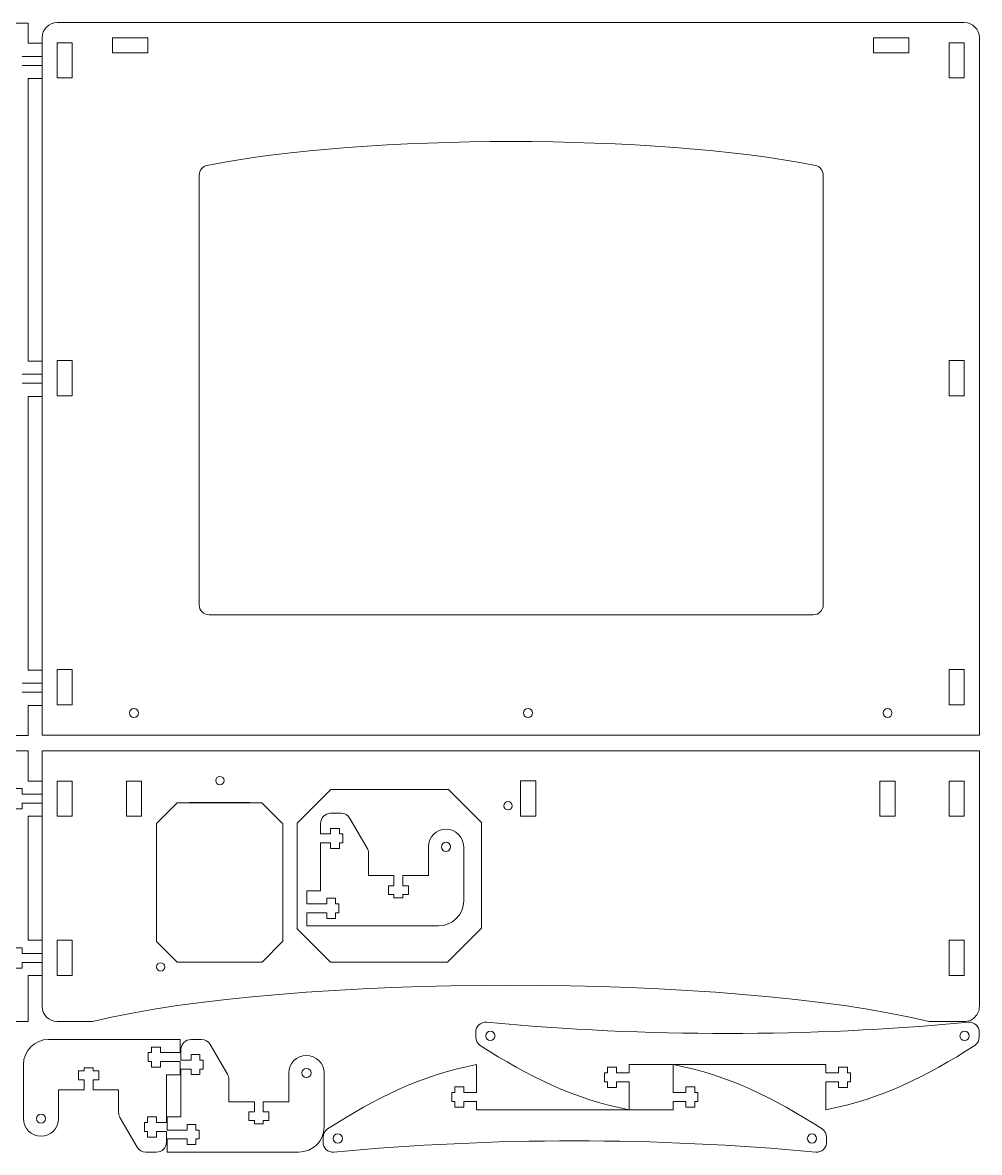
# Model space of a CAD drawing. Header units: inches. Extents: x -959 to 461, y -102 to 704.
# Drawn here: x 66.2 to 446.3, y -101.6 to 347.1 of the extents above; entities that cross this region are included whole.
import ezdxf

# ---------------------------------------------------------------- set-up
doc = ezdxf.new("R2010")
doc.units = ezdxf.units.IN
doc.header["$MEASUREMENT"] = 0
doc.layers.add('Layer 1', color=7, linetype='Continuous')

msp = doc.modelspace()

# ---------------------------------------------------------------- linework, layer by layer
at = {"layer": 'Layer 1', "color": 7, "lineweight": 18}
for points in [[(66.04, 333.64), (73.97, 333.64), (73.97, 338.87), (68.47, 338.87), (68.47, 346.87), (-219.53, 346.87)], [(115.97, 341.09), (101.97, 341.09), (101.97, 335.09), (115.97, 335.09), (115.97, 341.09)], [(418.27, 335.09), (418.27, 341.09), (404.27, 341.09), (404.27, 335.09), (418.27, 335.09)], [(79.97, 325.09), (85.97, 325.09), (85.97, 339.09), (79.97, 339.09), (79.97, 325.09)], [(434.27, 325.09), (440.27, 325.09), (440.27, 339.09), (434.27, 339.09), (434.27, 325.09)], [(66.04, 207.41), (73.97, 207.41), (73.97, 212.63), (68.47, 212.63), (68.47, 324.87), (73.97, 324.87), (73.97, 330.09), (66.04, 330.09)], [(79.97, 198.85), (85.97, 198.85), (85.97, 212.85), (79.97, 212.85), (79.97, 198.85)], [(440.27, 212.85), (434.27, 212.85), (434.27, 198.85), (440.27, 198.85), (440.27, 212.85)], [(66.04, 84.66), (73.97, 84.66), (73.97, 89.89), (68.47, 89.89), (68.47, 198.63), (73.97, 198.63), (73.97, 203.85), (66.04, 203.85)], [(79.97, 76.11), (85.97, 76.11), (85.97, 90.11), (79.97, 90.11), (79.97, 76.11)], [(434.27, 76.11), (434.27, 90.11), (440.27, 90.11), (440.27, 76.11), (434.27, 76.11)], [(-219.53, 63.89), (68.47, 63.89), (68.47, 75.89), (73.97, 75.89), (73.97, 81.11), (66.04, 81.11)], [(85.97, 45.85), (85.97, 31.85), (79.97, 31.85), (79.97, 45.85), (85.97, 45.85)], [(107.47, 31.85), (107.47, 45.85), (113.47, 45.85), (113.47, 31.85), (107.47, 31.85)], [(264.05, 31.91), (264.05, 45.91), (270.05, 45.91), (270.05, 31.91), (264.05, 31.91)], [(406.77, 31.85), (412.77, 31.85), (412.77, 45.85), (406.77, 45.85), (406.77, 31.85)], [(434.27, 31.85), (434.27, 45.85), (440.27, 45.85), (440.27, 31.85), (434.27, 31.85)], [(188.67, 42.51), (175.31, 29.15)], [(188.67, 42.51), (235.28, 42.51)], [(235.28, 42.64), (248.64, 29.28)], [(119.49, 29.08), (127.59, 37.18)], [(161.3, 37.22), (127.59, 37.22)], [(127.82, 37.07), (127.82, 37.07)], [(156.43, 37.28), (132.55, 37.28)], [(161.19, 37.12), (161.19, 37.12)], [(169.39, 29.13), (161.3, 37.23)], [(119.39, -12.98), (119.39, 29.08)], [(169.58, -13.16), (169.58, 29.13)], [(175.26, 29.21), (175.26, -12.78)], [(248.49, -12.6), (248.49, 29.4)], [(119.39, 24.31), (119.39, -17.98)], [(169.58, 24.13), (169.58, -17.93)], [(188.5, -26.14), (175.14, -12.78)], [(235.11, -26.01), (248.47, -12.65)], [(79.97, -31.4), (85.97, -31.4), (85.97, -17.4), (79.97, -17.4), (79.97, -31.4)], [(169.48, -17.93), (161.39, -26.03)], [(434.27, -31.4), (434.27, -17.4), (440.27, -17.4), (440.27, -31.4), (434.27, -31.4)], [(119.58, -17.98), (127.68, -26.08)], [(127.68, -26.07), (161.39, -26.07)], [(127.78, -25.97), (127.78, -25.97)], [(161.16, -25.92), (161.16, -25.92)], [(188.5, -26.14), (235.18, -26.14)]]:
    msp.add_lwpolyline(points, dxfattribs=at)
for points, knots in [([(73.97, 341.09), (73.97, 341.09), (73.97, 64.11), (73.97, 64.11), (73.97, 64.11), (446.27, 64.11), (446.27, 64.11), (446.27, 64.11), (446.27, 341.09), (446.27, 341.09), (446.27, 344.4), (443.58, 347.09), (440.27, 347.09), (440.27, 347.09), (79.97, 347.09), (79.97, 347.09), (76.66, 347.09), (73.97, 344.4), (73.97, 341.09)], [0, 0, 0, 0, 1, 1, 1, 2, 2, 2, 3, 3, 3, 4, 4, 4, 5, 5, 5, 6, 6, 6, 6]), ([(136.37, 115.86), (136.37, 113.65), (138.16, 111.86), (140.37, 111.86), (140.37, 111.86), (380.24, 111.86), (380.24, 111.86), (381.3, 111.86), (382.32, 112.28), (383.07, 113.03), (383.82, 113.78), (384.24, 114.8), (384.24, 115.86), (384.24, 115.86), (384.24, 286.46), (384.24, 286.46), (384.24, 288.37), (382.89, 290.02), (381.02, 290.39), (317.12, 302.99), (203.5, 302.99), (139.6, 290.39), (137.72, 290.02), (136.37, 288.37), (136.37, 286.46), (136.37, 286.46), (136.37, 115.86), (136.37, 115.86)], [0, 0, 0, 0, 1, 1, 1, 2, 2, 2, 3, 3, 3, 4, 4, 4, 5, 5, 5, 6, 6, 6, 7, 7, 7, 8, 8, 8, 9, 9, 9, 9]), ([(110.47, 74.67), (109.49, 74.67), (108.69, 73.87), (108.69, 72.89), (108.69, 71.91), (109.49, 71.11), (110.47, 71.11), (111.45, 71.11), (112.25, 71.91), (112.25, 72.89), (112.25, 73.87), (111.45, 74.67), (110.47, 74.67)], [0, 0, 0, 0, 1, 1, 1, 2, 2, 2, 3, 3, 3, 4, 4, 4, 4]), ([(267, 74.67), (266.01, 74.67), (265.22, 73.87), (265.22, 72.89), (265.22, 71.91), (266.01, 71.11), (267, 71.11), (267.98, 71.11), (268.77, 71.91), (268.77, 72.89), (268.77, 73.87), (267.98, 74.67), (267, 74.67)], [0, 0, 0, 0, 1, 1, 1, 2, 2, 2, 3, 3, 3, 4, 4, 4, 4]), ([(409.77, 74.67), (408.79, 74.67), (407.99, 73.87), (407.99, 72.89), (407.99, 71.91), (408.79, 71.11), (409.77, 71.11), (410.75, 71.11), (411.55, 71.91), (411.55, 72.89), (411.55, 73.87), (410.75, 74.67), (409.77, 74.67)], [0, 0, 0, 0, 1, 1, 1, 2, 2, 2, 3, 3, 3, 4, 4, 4, 4]), ([(-224.86, -31.41), (-224.86, -31.41), (-219.36, -31.41), (-219.36, -31.41), (-219.36, -31.41), (-219.36, -49.66), (-219.36, -49.66), (-219.36, -49.66), (-207.36, -49.66), (-207.36, -49.66), (-164.84, -30.16), (13.97, -30.16), (56.48, -49.66), (56.48, -49.66), (68.48, -49.66), (68.48, -49.66), (68.48, -49.66), (68.48, -31.41), (68.48, -31.41), (68.48, -31.41), (73.98, -31.41), (73.98, -31.41), (73.98, -31.41), (73.98, -26.19), (73.98, -26.19), (73.98, -26.19), (66.05, -26.19), (66.05, -26.19), (66.05, -26.19), (66.05, -28.41), (66.05, -28.41), (66.05, -28.41), (62.56, -28.41), (62.56, -28.41), (62.56, -28.41), (62.56, -26.19), (62.56, -26.19), (62.56, -26.19), (61.27, -26.19), (61.27, -26.19), (61.27, -26.19), (61.27, -22.63), (61.27, -22.63), (61.27, -22.63), (62.56, -22.63), (62.56, -22.63), (62.56, -22.63), (62.56, -20.41), (62.56, -20.41), (62.56, -20.41), (66.05, -20.41), (66.05, -20.41), (66.05, -20.41), (66.05, -22.63), (66.05, -22.63), (66.05, -22.63), (73.98, -22.63), (73.98, -22.63), (73.98, -22.63), (73.98, -17.41), (73.98, -17.41), (73.98, -17.41), (68.48, -17.41), (68.48, -17.41), (68.48, -17.41), (68.48, 31.84), (68.48, 31.84), (68.48, 31.84), (73.98, 31.84), (73.98, 31.84), (73.98, 31.84), (73.98, 37.07), (73.98, 37.07), (73.98, 37.07), (66.05, 37.07), (66.05, 37.07), (66.05, 37.07), (66.05, 34.84), (66.05, 34.84), (66.05, 34.84), (62.56, 34.84), (62.56, 34.84), (62.56, 34.84), (62.56, 37.07), (62.56, 37.07), (62.56, 37.07), (61.27, 37.07), (61.27, 37.07), (61.27, 37.07), (61.27, 40.62), (61.27, 40.62), (61.27, 40.62), (62.56, 40.62), (62.56, 40.62), (62.56, 40.62), (62.56, 42.84), (62.56, 42.84), (62.56, 42.84), (66.05, 42.84), (66.05, 42.84), (66.05, 42.84), (66.05, 40.62), (66.05, 40.62), (66.05, 40.62), (73.98, 40.62), (73.98, 40.62), (73.98, 40.62), (73.98, 45.84), (73.98, 45.84), (73.98, 45.84), (68.48, 45.84), (68.48, 45.84), (68.48, 45.84), (68.48, 57.84), (68.48, 57.84), (68.48, 57.84), (-219.36, 57.84), (-219.36, 57.84), (-219.36, 57.84), (-219.36, 45.84), (-219.36, 45.84), (-219.36, 45.84), (-224.86, 45.84), (-224.86, 45.84), (-224.86, 45.84), (-224.86, 40.62), (-224.86, 40.62), (-224.86, 40.62), (-216.93, 40.62), (-216.93, 40.62), (-216.93, 40.62), (-216.93, 42.84), (-216.93, 42.84), (-216.93, 42.84), (-213.44, 42.84), (-213.44, 42.84), (-213.44, 42.84), (-213.44, 40.62), (-213.44, 40.62), (-213.44, 40.62), (-212.15, 40.62), (-212.15, 40.62), (-212.15, 40.62), (-212.15, 37.07), (-212.15, 37.07), (-212.15, 37.07), (-213.44, 37.07), (-213.44, 37.07), (-213.44, 37.07), (-213.44, 34.84), (-213.44, 34.84), (-213.44, 34.84), (-216.93, 34.84), (-216.93, 34.84), (-216.93, 34.84), (-216.93, 37.07), (-216.93, 37.07), (-216.93, 37.07), (-224.86, 37.07), (-224.86, 37.07), (-224.86, 37.07), (-224.86, 31.84), (-224.86, 31.84), (-224.86, 31.84), (-219.36, 31.84), (-219.36, 31.84), (-219.36, 31.84), (-219.36, -17.41), (-219.36, -17.41), (-219.36, -17.41), (-224.86, -17.41), (-224.86, -17.41), (-224.86, -17.41), (-224.86, -22.63), (-224.86, -22.63), (-224.86, -22.63), (-216.93, -22.63), (-216.93, -22.63), (-216.93, -22.63), (-216.93, -20.41), (-216.93, -20.41), (-216.93, -20.41), (-213.44, -20.41), (-213.44, -20.41), (-213.44, -20.41), (-213.44, -22.63), (-213.44, -22.63), (-213.44, -22.63), (-212.15, -22.63), (-212.15, -22.63), (-212.15, -22.63), (-212.15, -26.19), (-212.15, -26.19), (-212.15, -26.19), (-213.44, -26.19), (-213.44, -26.19), (-213.44, -26.19), (-213.44, -28.41), (-213.44, -28.41), (-213.44, -28.41), (-216.93, -28.41), (-216.93, -28.41), (-216.93, -28.41), (-216.93, -26.19), (-216.93, -26.19), (-216.93, -26.19), (-224.86, -26.19), (-224.86, -26.19), (-224.86, -26.19), (-224.86, -31.41), (-224.86, -31.41)], [0, 0, 0, 0, 1, 1, 1, 2, 2, 2, 3, 3, 3, 4, 4, 4, 5, 5, 5, 6, 6, 6, 7, 7, 7, 8, 8, 8, 9, 9, 9, 10, 10, 10, 11, 11, 11, 12, 12, 12, 13, 13, 13, 14, 14, 14, 15, 15, 15, 16, 16, 16, 17, 17, 17, 18, 18, 18, 19, 19, 19, 20, 20, 20, 21, 21, 21, 22, 22, 22, 23, 23, 23, 24, 24, 24, 25, 25, 25, 26, 26, 26, 27, 27, 27, 28, 28, 28, 29, 29, 29, 30, 30, 30, 31, 31, 31, 32, 32, 32, 33, 33, 33, 34, 34, 34, 35, 35, 35, 36, 36, 36, 37, 37, 37, 38, 38, 38, 39, 39, 39, 40, 40, 40, 41, 41, 41, 42, 42, 42, 43, 43, 43, 44, 44, 44, 45, 45, 45, 46, 46, 46, 47, 47, 47, 48, 48, 48, 49, 49, 49, 50, 50, 50, 51, 51, 51, 52, 52, 52, 53, 53, 53, 54, 54, 54, 55, 55, 55, 56, 56, 56, 57, 57, 57, 58, 58, 58, 59, 59, 59, 60, 60, 60, 61, 61, 61, 62, 62, 62, 63, 63, 63, 64, 64, 64, 65, 65, 65, 66, 66, 66, 67, 67, 67, 68, 68, 68, 69, 69, 69, 70, 70, 70, 70]), ([(73.97, -43.65), (73.97, -43.65), (73.97, 57.85), (73.97, 57.85), (73.97, 57.85), (446.27, 57.85), (446.27, 57.85), (446.27, 57.85), (446.27, -43.65), (446.27, -43.65), (446.27, -45.24), (445.64, -46.77), (444.51, -47.89), (443.39, -49.02), (441.86, -49.65), (440.27, -49.65), (440.27, -49.65), (426.27, -49.65), (426.27, -49.65), (347.81, -30.48), (172.44, -30.48), (93.97, -49.65), (93.97, -49.65), (79.97, -49.65), (79.97, -49.65), (76.66, -49.65), (73.97, -46.96), (73.97, -43.65)], [0, 0, 0, 0, 1, 1, 1, 2, 2, 2, 3, 3, 3, 4, 4, 4, 5, 5, 5, 6, 6, 6, 7, 7, 7, 8, 8, 8, 9, 9, 9, 9]), ([(144.6, 47.68), (143.69, 47.68), (142.95, 46.94), (142.95, 46.03), (142.95, 45.12), (143.69, 44.38), (144.6, 44.38), (145.51, 44.38), (146.25, 45.12), (146.25, 46.03), (146.25, 46.94), (145.51, 47.68), (144.6, 47.68)], [0, 0, 0, 0, 1, 1, 1, 2, 2, 2, 3, 3, 3, 4, 4, 4, 4]), ([(259.05, 37.68), (258.14, 37.68), (257.4, 36.94), (257.4, 36.03), (257.4, 35.12), (258.14, 34.38), (259.05, 34.38), (259.96, 34.38), (260.7, 35.12), (260.7, 36.03), (260.7, 36.94), (259.96, 37.68), (259.05, 37.68)], [0, 0, 0, 0, 1, 1, 1, 2, 2, 2, 3, 3, 3, 4, 4, 4, 4]), ([(121.05, -26.32), (120.14, -26.32), (119.4, -27.06), (119.4, -27.97), (119.4, -28.88), (120.14, -29.62), (121.05, -29.62), (121.96, -29.62), (122.7, -28.88), (122.7, -27.97), (122.7, -27.06), (121.96, -26.32), (121.05, -26.32)], [0, 0, 0, 0, 1, 1, 1, 2, 2, 2, 3, 3, 3, 4, 4, 4, 4]), ([(250.46, -49.94), (314.67, -55.92), (378.16, -55.92), (441.96, -49.94), (443.06, -49.84), (444.15, -50.26), (444.95, -51.02), (445.76, -51.77), (446.21, -52.83), (446.21, -53.93), (446.21, -53.93), (446.21, -55.78), (446.21, -55.78), (446.21, -57.13), (445.53, -58.39), (444.39, -59.13), (425.2, -71.59), (407.68, -80.28), (385.24, -84.74), (385.24, -84.74), (385.24, -73.6), (385.24, -73.6), (385.24, -73.6), (390.35, -73.6), (390.35, -73.6), (390.35, -73.6), (390.35, -75.82), (390.35, -75.82), (390.35, -75.82), (393.83, -75.82), (393.83, -75.82), (393.83, -75.82), (393.83, -73.6), (393.83, -73.6), (393.83, -73.6), (395.12, -73.6), (395.12, -73.6), (395.12, -73.6), (395.12, -70.04), (395.12, -70.04), (395.12, -70.04), (393.83, -70.04), (393.83, -70.04), (393.83, -70.04), (393.83, -67.82), (393.83, -67.82), (393.83, -67.82), (390.35, -67.82), (390.35, -67.82), (390.35, -67.82), (390.35, -70.04), (390.35, -70.04), (390.35, -70.04), (385.24, -70.04), (385.24, -70.04), (385.24, -70.04), (385.24, -66.74), (385.24, -66.74), (385.24, -66.74), (307.19, -66.74), (307.19, -66.74), (307.19, -66.74), (307.19, -70.04), (307.19, -70.04), (307.19, -70.04), (302.08, -70.04), (302.08, -70.04), (302.08, -70.04), (302.08, -67.82), (302.08, -67.82), (302.08, -67.82), (298.59, -67.82), (298.59, -67.82), (298.59, -67.82), (298.59, -70.04), (298.59, -70.04), (298.59, -70.04), (297.3, -70.04), (297.3, -70.04), (297.3, -70.04), (297.3, -73.6), (297.3, -73.6), (297.3, -73.6), (298.59, -73.6), (298.59, -73.6), (298.59, -73.6), (298.59, -75.82), (298.59, -75.82), (298.59, -75.82), (302.08, -75.82), (302.08, -75.82), (302.08, -75.82), (302.08, -73.6), (302.08, -73.6), (302.08, -73.6), (307.19, -73.6), (307.19, -73.6), (307.19, -73.6), (307.19, -84.74), (307.19, -84.74), (284.74, -80.28), (267.23, -71.59), (248.03, -59.13), (246.9, -58.39), (246.21, -57.13), (246.21, -55.78), (246.21, -55.78), (246.21, -53.93), (246.21, -53.93), (246.21, -52.83), (246.67, -51.77), (247.47, -51.02), (248.28, -50.26), (249.36, -49.87), (250.46, -49.94)], [0, 0, 0, 0, 1, 1, 1, 2, 2, 2, 3, 3, 3, 4, 4, 4, 5, 5, 5, 6, 6, 6, 7, 7, 7, 8, 8, 8, 9, 9, 9, 10, 10, 10, 11, 11, 11, 12, 12, 12, 13, 13, 13, 14, 14, 14, 15, 15, 15, 16, 16, 16, 17, 17, 17, 18, 18, 18, 19, 19, 19, 20, 20, 20, 21, 21, 21, 22, 22, 22, 23, 23, 23, 24, 24, 24, 25, 25, 25, 26, 26, 26, 27, 27, 27, 28, 28, 28, 29, 29, 29, 30, 30, 30, 31, 31, 31, 32, 32, 32, 33, 33, 33, 34, 34, 34, 35, 35, 35, 36, 36, 36, 37, 37, 37, 38, 38, 38, 38]), ([(253.87, -55.38), (253.87, -56.39), (253.05, -57.2), (252.04, -57.2), (251.03, -57.2), (250.21, -56.39), (250.21, -55.38), (250.21, -54.36), (251.03, -53.55), (252.04, -53.55), (253.05, -53.55), (253.87, -54.36), (253.87, -55.38)], [0, 0, 0, 0, 1, 1, 1, 2, 2, 2, 3, 3, 3, 4, 4, 4, 4]), ([(442.21, -55.38), (442.21, -56.39), (441.39, -57.2), (440.38, -57.2), (439.37, -57.2), (438.56, -56.39), (438.56, -55.38), (438.56, -54.36), (439.37, -53.55), (440.38, -53.55), (441.39, -53.55), (442.21, -54.36), (442.21, -55.38)], [0, 0, 0, 0, 1, 1, 1, 2, 2, 2, 3, 3, 3, 4, 4, 4, 4]), ([(381.33, -101.54), (317.12, -95.57), (253.63, -95.57), (189.83, -101.54), (188.73, -101.65), (187.65, -101.22), (186.84, -100.47), (186.04, -99.71), (185.58, -98.66), (185.58, -97.55), (185.58, -97.55), (185.58, -95.71), (185.58, -95.71), (185.58, -94.35), (186.27, -93.09), (187.4, -92.35), (206.6, -79.9), (224.11, -71.2), (246.55, -66.74), (246.55, -66.74), (246.55, -77.88), (246.55, -77.88), (246.55, -77.88), (241.44, -77.88), (241.44, -77.88), (241.44, -77.88), (241.44, -75.66), (241.44, -75.66), (241.44, -75.66), (237.96, -75.66), (237.96, -75.66), (237.96, -75.66), (237.96, -77.88), (237.96, -77.88), (237.96, -77.88), (236.67, -77.88), (236.67, -77.88), (236.67, -77.88), (236.67, -81.44), (236.67, -81.44), (236.67, -81.44), (237.96, -81.44), (237.96, -81.44), (237.96, -81.44), (237.96, -83.66), (237.96, -83.66), (237.96, -83.66), (241.44, -83.66), (241.44, -83.66), (241.44, -83.66), (241.44, -81.44), (241.44, -81.44), (241.44, -81.44), (246.55, -81.44), (246.55, -81.44), (246.55, -81.44), (246.55, -84.74), (246.55, -84.74), (246.55, -84.74), (324.6, -84.74), (324.6, -84.74), (324.6, -84.74), (324.6, -81.44), (324.6, -81.44), (324.6, -81.44), (329.71, -81.44), (329.71, -81.44), (329.71, -81.44), (329.71, -83.66), (329.71, -83.66), (329.71, -83.66), (333.2, -83.66), (333.2, -83.66), (333.2, -83.66), (333.2, -81.44), (333.2, -81.44), (333.2, -81.44), (334.49, -81.44), (334.49, -81.44), (334.49, -81.44), (334.49, -77.88), (334.49, -77.88), (334.49, -77.88), (333.2, -77.88), (333.2, -77.88), (333.2, -77.88), (333.2, -75.66), (333.2, -75.66), (333.2, -75.66), (329.71, -75.66), (329.71, -75.66), (329.71, -75.66), (329.71, -77.88), (329.71, -77.88), (329.71, -77.88), (324.6, -77.88), (324.6, -77.88), (324.6, -77.88), (324.6, -66.74), (324.6, -66.74), (347.05, -71.2), (364.56, -79.9), (383.76, -92.35), (384.89, -93.09), (385.58, -94.35), (385.58, -95.71), (385.58, -95.71), (385.58, -97.55), (385.58, -97.55), (385.58, -98.66), (385.12, -99.71), (384.32, -100.47), (383.51, -101.22), (382.43, -101.61), (381.33, -101.54)], [0, 0, 0, 0, 1, 1, 1, 2, 2, 2, 3, 3, 3, 4, 4, 4, 5, 5, 5, 6, 6, 6, 7, 7, 7, 8, 8, 8, 9, 9, 9, 10, 10, 10, 11, 11, 11, 12, 12, 12, 13, 13, 13, 14, 14, 14, 15, 15, 15, 16, 16, 16, 17, 17, 17, 18, 18, 18, 19, 19, 19, 20, 20, 20, 21, 21, 21, 22, 22, 22, 23, 23, 23, 24, 24, 24, 25, 25, 25, 26, 26, 26, 27, 27, 27, 28, 28, 28, 29, 29, 29, 30, 30, 30, 31, 31, 31, 32, 32, 32, 33, 33, 33, 34, 34, 34, 35, 35, 35, 36, 36, 36, 37, 37, 37, 38, 38, 38, 38]), ([(189.58, -96.11), (189.58, -95.1), (190.4, -94.28), (191.41, -94.28), (192.42, -94.28), (193.24, -95.1), (193.24, -96.11), (193.24, -97.12), (192.42, -97.94), (191.41, -97.94), (190.4, -97.94), (189.58, -97.12), (189.58, -96.11)], [0, 0, 0, 0, 1, 1, 1, 2, 2, 2, 3, 3, 3, 4, 4, 4, 4]), ([(377.92, -96.11), (377.92, -95.1), (378.74, -94.28), (379.75, -94.28), (380.76, -94.28), (381.58, -95.1), (381.58, -96.11), (381.58, -97.12), (380.76, -97.94), (379.75, -97.94), (378.74, -97.94), (377.92, -97.12), (377.92, -96.11)], [0, 0, 0, 0, 1, 1, 1, 2, 2, 2, 3, 3, 3, 4, 4, 4, 4])]:
    msp.add_open_spline(points, degree=3, knots=knots, dxfattribs=at)
at = {"layer": 'Layer 1', "color": 7, "lineweight": 9}
for points, knots in [([(179.09, -11.71), (179.09, -11.71), (179.09, -6.49), (179.09, -6.49), (179.09, -6.49), (187.03, -6.49), (187.03, -6.49), (187.03, -6.49), (187.03, -8.71), (187.03, -8.71), (187.03, -8.71), (190.51, -8.71), (190.51, -8.71), (190.51, -8.71), (190.51, -6.49), (190.51, -6.49), (190.51, -6.49), (191.8, -6.49), (191.8, -6.49), (191.8, -6.49), (191.8, -2.94), (191.8, -2.94), (191.8, -2.94), (190.51, -2.94), (190.51, -2.94), (190.51, -2.94), (190.51, -0.72), (190.51, -0.72), (190.51, -0.72), (187.03, -0.72), (187.03, -0.72), (187.03, -0.72), (187.03, -2.94), (187.03, -2.94), (187.03, -2.94), (179.09, -2.94), (179.09, -2.94), (179.09, -2.94), (179.09, 2.28), (179.09, 2.28), (179.09, 2.28), (184.59, 2.28), (184.59, 2.28), (184.59, 2.28), (184.59, 21.28), (184.59, 21.28), (184.59, 21.28), (188.59, 21.28), (188.59, 21.28), (188.59, 21.28), (188.59, 19.06), (188.59, 19.06), (188.59, 19.06), (192.08, 19.06), (192.08, 19.06), (192.08, 19.06), (192.08, 21.28), (192.08, 21.28), (192.08, 21.28), (193.37, 21.28), (193.37, 21.28), (193.37, 21.28), (193.37, 24.84), (193.37, 24.84), (193.37, 24.84), (192.08, 24.84), (192.08, 24.84), (192.08, 24.84), (192.08, 27.06), (192.08, 27.06), (192.08, 27.06), (188.59, 27.06), (188.59, 27.06), (188.59, 27.06), (188.59, 24.84), (188.59, 24.84), (188.59, 24.84), (184.59, 24.84), (184.59, 24.84), (184.59, 24.84), (184.59, 29.03), (184.59, 29.03), (184.59, 31.24), (186.38, 33.03), (188.59, 33.03), (188.59, 33.03), (192.77, 33.03), (192.77, 33.03), (194.2, 33.03), (195.52, 32.27), (196.23, 31.03), (196.23, 31.03), (203.06, 19.21), (203.06, 19.21), (203.41, 18.6), (203.59, 17.91), (203.59, 17.21), (203.59, 17.21), (203.59, 8.28), (203.59, 8.28), (203.59, 8.28), (213.73, 8.28), (213.73, 8.28), (213.73, 8.28), (213.73, 4.28), (213.73, 4.28), (213.73, 4.28), (211.51, 4.28), (211.51, 4.28), (211.51, 4.28), (211.51, 0.8), (211.51, 0.8), (211.51, 0.8), (213.73, 0.8), (213.73, 0.8), (213.73, 0.8), (213.73, -0.49), (213.73, -0.49), (213.73, -0.49), (217.29, -0.49), (217.29, -0.49), (217.29, -0.49), (217.29, 0.8), (217.29, 0.8), (217.29, 0.8), (219.51, 0.8), (219.51, 0.8), (219.51, 0.8), (219.51, 4.28), (219.51, 4.28), (219.51, 4.28), (217.29, 4.28), (217.29, 4.28), (217.29, 4.28), (217.29, 8.28), (217.29, 8.28), (217.29, 8.28), (227.42, 8.28), (227.42, 8.28), (227.42, 8.28), (227.42, 19.73), (227.42, 19.73), (227.42, 23.59), (230.56, 26.73), (234.42, 26.73), (238.29, 26.73), (241.42, 23.59), (241.42, 19.73), (241.42, 19.73), (241.42, -1.71), (241.42, -1.71), (241.42, -7.24), (236.94, -11.71), (231.42, -11.71), (231.42, -11.71), (179.09, -11.71), (179.09, -11.71)], [0, 0, 0, 0, 1, 1, 1, 2, 2, 2, 3, 3, 3, 4, 4, 4, 5, 5, 5, 6, 6, 6, 7, 7, 7, 8, 8, 8, 9, 9, 9, 10, 10, 10, 11, 11, 11, 12, 12, 12, 13, 13, 13, 14, 14, 14, 15, 15, 15, 16, 16, 16, 17, 17, 17, 18, 18, 18, 19, 19, 19, 20, 20, 20, 21, 21, 21, 22, 22, 22, 23, 23, 23, 24, 24, 24, 25, 25, 25, 26, 26, 26, 27, 27, 27, 28, 28, 28, 29, 29, 29, 30, 30, 30, 31, 31, 31, 32, 32, 32, 33, 33, 33, 34, 34, 34, 35, 35, 35, 36, 36, 36, 37, 37, 37, 38, 38, 38, 39, 39, 39, 40, 40, 40, 41, 41, 41, 42, 42, 42, 43, 43, 43, 44, 44, 44, 45, 45, 45, 46, 46, 46, 47, 47, 47, 48, 48, 48, 49, 49, 49, 50, 50, 50, 51, 51, 51, 52, 52, 52, 52]), ([(234.42, 21.55), (235.43, 21.55), (236.25, 20.74), (236.25, 19.73), (236.25, 18.72), (235.43, 17.9), (234.42, 17.9), (233.41, 17.9), (232.59, 18.72), (232.59, 19.73), (232.59, 20.74), (233.41, 21.55), (234.42, 21.55)], [0, 0, 0, 0, 1, 1, 1, 2, 2, 2, 3, 3, 3, 4, 4, 4, 4]), ([(128.87, -56.8), (128.87, -56.8), (128.87, -62.02), (128.87, -62.02), (128.87, -62.02), (120.94, -62.02), (120.94, -62.02), (120.94, -62.02), (120.94, -59.8), (120.94, -59.8), (120.94, -59.8), (117.45, -59.8), (117.45, -59.8), (117.45, -59.8), (117.45, -62.02), (117.45, -62.02), (117.45, -62.02), (116.16, -62.02), (116.16, -62.02), (116.16, -62.02), (116.16, -65.57), (116.16, -65.57), (116.16, -65.57), (117.45, -65.57), (117.45, -65.57), (117.45, -65.57), (117.45, -67.8), (117.45, -67.8), (117.45, -67.8), (120.94, -67.8), (120.94, -67.8), (120.94, -67.8), (120.94, -65.57), (120.94, -65.57), (120.94, -65.57), (128.87, -65.57), (128.87, -65.57), (128.87, -65.57), (128.87, -70.8), (128.87, -70.8), (128.87, -70.8), (123.37, -70.8), (123.37, -70.8), (123.37, -70.8), (123.37, -89.79), (123.37, -89.79), (123.37, -89.79), (119.37, -89.79), (119.37, -89.79), (119.37, -89.79), (119.37, -87.57), (119.37, -87.57), (119.37, -87.57), (115.88, -87.57), (115.88, -87.57), (115.88, -87.57), (115.88, -89.79), (115.88, -89.79), (115.88, -89.79), (114.6, -89.79), (114.6, -89.79), (114.6, -89.79), (114.6, -93.35), (114.6, -93.35), (114.6, -93.35), (115.88, -93.35), (115.88, -93.35), (115.88, -93.35), (115.88, -95.57), (115.88, -95.57), (115.88, -95.57), (119.37, -95.57), (119.37, -95.57), (119.37, -95.57), (119.37, -93.35), (119.37, -93.35), (119.37, -93.35), (123.37, -93.35), (123.37, -93.35), (123.37, -93.35), (123.37, -97.54), (123.37, -97.54), (123.37, -99.75), (121.58, -101.54), (119.37, -101.54), (119.37, -101.54), (115.19, -101.54), (115.19, -101.54), (113.77, -101.54), (112.45, -100.78), (111.73, -99.55), (111.73, -99.55), (104.91, -87.72), (104.91, -87.72), (104.55, -87.12), (104.37, -86.43), (104.37, -85.72), (104.37, -85.72), (104.37, -76.8), (104.37, -76.8), (104.37, -76.8), (94.23, -76.8), (94.23, -76.8), (94.23, -76.8), (94.23, -72.8), (94.23, -72.8), (94.23, -72.8), (96.46, -72.8), (96.46, -72.8), (96.46, -72.8), (96.46, -69.31), (96.46, -69.31), (96.46, -69.31), (94.23, -69.31), (94.23, -69.31), (94.23, -69.31), (94.23, -68.02), (94.23, -68.02), (94.23, -68.02), (90.68, -68.02), (90.68, -68.02), (90.68, -68.02), (90.68, -69.31), (90.68, -69.31), (90.68, -69.31), (88.46, -69.31), (88.46, -69.31), (88.46, -69.31), (88.46, -72.8), (88.46, -72.8), (88.46, -72.8), (90.68, -72.8), (90.68, -72.8), (90.68, -72.8), (90.68, -76.8), (90.68, -76.8), (90.68, -76.8), (80.54, -76.8), (80.54, -76.8), (80.54, -76.8), (80.54, -88.24), (80.54, -88.24), (80.54, -92.1), (77.41, -95.24), (73.54, -95.24), (69.68, -95.24), (66.54, -92.1), (66.54, -88.24), (66.54, -88.24), (66.54, -66.8), (66.54, -66.8), (66.54, -61.27), (71.02, -56.8), (76.54, -56.8), (76.54, -56.8), (128.87, -56.8), (128.87, -56.8)], [0, 0, 0, 0, 1, 1, 1, 2, 2, 2, 3, 3, 3, 4, 4, 4, 5, 5, 5, 6, 6, 6, 7, 7, 7, 8, 8, 8, 9, 9, 9, 10, 10, 10, 11, 11, 11, 12, 12, 12, 13, 13, 13, 14, 14, 14, 15, 15, 15, 16, 16, 16, 17, 17, 17, 18, 18, 18, 19, 19, 19, 20, 20, 20, 21, 21, 21, 22, 22, 22, 23, 23, 23, 24, 24, 24, 25, 25, 25, 26, 26, 26, 27, 27, 27, 28, 28, 28, 29, 29, 29, 30, 30, 30, 31, 31, 31, 32, 32, 32, 33, 33, 33, 34, 34, 34, 35, 35, 35, 36, 36, 36, 37, 37, 37, 38, 38, 38, 39, 39, 39, 40, 40, 40, 41, 41, 41, 42, 42, 42, 43, 43, 43, 44, 44, 44, 45, 45, 45, 46, 46, 46, 47, 47, 47, 48, 48, 48, 49, 49, 49, 50, 50, 50, 51, 51, 51, 52, 52, 52, 52]), ([(123.64, -101.54), (123.64, -101.54), (123.64, -96.32), (123.64, -96.32), (123.64, -96.32), (131.57, -96.32), (131.57, -96.32), (131.57, -96.32), (131.57, -98.55), (131.57, -98.55), (131.57, -98.55), (135.06, -98.55), (135.06, -98.55), (135.06, -98.55), (135.06, -96.32), (135.06, -96.32), (135.06, -96.32), (136.35, -96.32), (136.35, -96.32), (136.35, -96.32), (136.35, -92.77), (136.35, -92.77), (136.35, -92.77), (135.06, -92.77), (135.06, -92.77), (135.06, -92.77), (135.06, -90.55), (135.06, -90.55), (135.06, -90.55), (131.57, -90.55), (131.57, -90.55), (131.57, -90.55), (131.57, -92.77), (131.57, -92.77), (131.57, -92.77), (123.64, -92.77), (123.64, -92.77), (123.64, -92.77), (123.64, -87.55), (123.64, -87.55), (123.64, -87.55), (129.14, -87.55), (129.14, -87.55), (129.14, -87.55), (129.14, -68.55), (129.14, -68.55), (129.14, -68.55), (133.14, -68.55), (133.14, -68.55), (133.14, -68.55), (133.14, -70.77), (133.14, -70.77), (133.14, -70.77), (136.62, -70.77), (136.62, -70.77), (136.62, -70.77), (136.62, -68.55), (136.62, -68.55), (136.62, -68.55), (137.91, -68.55), (137.91, -68.55), (137.91, -68.55), (137.91, -64.99), (137.91, -64.99), (137.91, -64.99), (136.62, -64.99), (136.62, -64.99), (136.62, -64.99), (136.62, -62.77), (136.62, -62.77), (136.62, -62.77), (133.14, -62.77), (133.14, -62.77), (133.14, -62.77), (133.14, -64.99), (133.14, -64.99), (133.14, -64.99), (129.14, -64.99), (129.14, -64.99), (129.14, -64.99), (129.14, -60.8), (129.14, -60.8), (129.14, -58.59), (130.93, -56.8), (133.14, -56.8), (133.14, -56.8), (137.31, -56.8), (137.31, -56.8), (138.74, -56.8), (140.06, -57.56), (140.78, -58.8), (140.78, -58.8), (147.6, -70.62), (147.6, -70.62), (147.96, -71.23), (148.14, -71.92), (148.14, -72.62), (148.14, -72.62), (148.14, -81.55), (148.14, -81.55), (148.14, -81.55), (158.28, -81.55), (158.28, -81.55), (158.28, -81.55), (158.28, -85.55), (158.28, -85.55), (158.28, -85.55), (156.05, -85.55), (156.05, -85.55), (156.05, -85.55), (156.05, -89.03), (156.05, -89.03), (156.05, -89.03), (158.28, -89.03), (158.28, -89.03), (158.28, -89.03), (158.28, -90.32), (158.28, -90.32), (158.28, -90.32), (161.83, -90.32), (161.83, -90.32), (161.83, -90.32), (161.83, -89.03), (161.83, -89.03), (161.83, -89.03), (164.05, -89.03), (164.05, -89.03), (164.05, -89.03), (164.05, -85.55), (164.05, -85.55), (164.05, -85.55), (161.83, -85.55), (161.83, -85.55), (161.83, -85.55), (161.83, -81.55), (161.83, -81.55), (161.83, -81.55), (171.97, -81.55), (171.97, -81.55), (171.97, -81.55), (171.97, -70.11), (171.97, -70.11), (171.97, -66.24), (175.1, -63.11), (178.97, -63.11), (182.83, -63.11), (185.97, -66.24), (185.97, -70.11), (185.97, -70.11), (185.97, -91.55), (185.97, -91.55), (185.97, -97.07), (181.49, -101.54), (175.97, -101.54), (175.97, -101.54), (123.64, -101.54), (123.64, -101.54)], [0, 0, 0, 0, 1, 1, 1, 2, 2, 2, 3, 3, 3, 4, 4, 4, 5, 5, 5, 6, 6, 6, 7, 7, 7, 8, 8, 8, 9, 9, 9, 10, 10, 10, 11, 11, 11, 12, 12, 12, 13, 13, 13, 14, 14, 14, 15, 15, 15, 16, 16, 16, 17, 17, 17, 18, 18, 18, 19, 19, 19, 20, 20, 20, 21, 21, 21, 22, 22, 22, 23, 23, 23, 24, 24, 24, 25, 25, 25, 26, 26, 26, 27, 27, 27, 28, 28, 28, 29, 29, 29, 30, 30, 30, 31, 31, 31, 32, 32, 32, 33, 33, 33, 34, 34, 34, 35, 35, 35, 36, 36, 36, 37, 37, 37, 38, 38, 38, 39, 39, 39, 40, 40, 40, 41, 41, 41, 42, 42, 42, 43, 43, 43, 44, 44, 44, 45, 45, 45, 46, 46, 46, 47, 47, 47, 48, 48, 48, 49, 49, 49, 50, 50, 50, 51, 51, 51, 52, 52, 52, 52]), ([(178.97, -68.28), (179.98, -68.28), (180.8, -69.1), (180.8, -70.11), (180.8, -71.12), (179.98, -71.93), (178.97, -71.93), (177.96, -71.93), (177.14, -71.12), (177.14, -70.11), (177.14, -69.1), (177.96, -68.28), (178.97, -68.28)], [0, 0, 0, 0, 1, 1, 1, 2, 2, 2, 3, 3, 3, 4, 4, 4, 4]), ([(73.54, -90.07), (72.53, -90.07), (71.72, -89.25), (71.72, -88.24), (71.72, -87.23), (72.53, -86.41), (73.54, -86.41), (74.55, -86.41), (75.37, -87.23), (75.37, -88.24), (75.37, -89.25), (74.55, -90.07), (73.54, -90.07)], [0, 0, 0, 0, 1, 1, 1, 2, 2, 2, 3, 3, 3, 4, 4, 4, 4])]:
    msp.add_open_spline(points, degree=3, knots=knots, dxfattribs=at)

doc.saveas('drawing.dxf')
